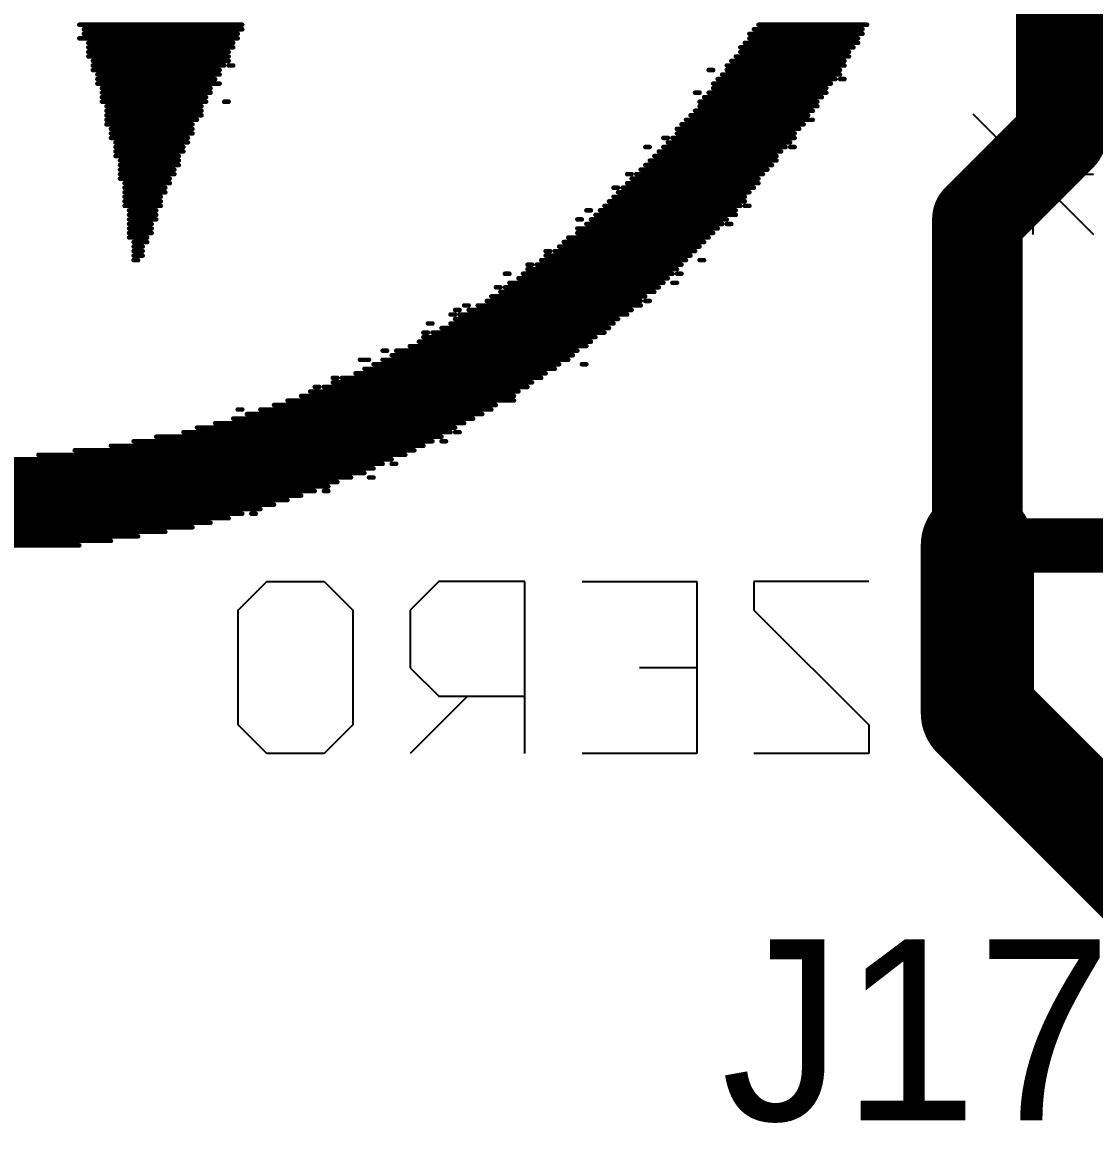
# Model space of a CAD drawing. Header units: millimetres. Extents: x 0.85 to 4.91, y 0.77 to 5.15.
# Drawn here: x 2.9221 to 3.1589, y 1.4402 to 1.6885 of the extents above; entities that cross this region are included whole.
import ezdxf

# ---------------------------------------------------------------- set-up
doc = ezdxf.new("R2010")
doc.units = ezdxf.units.MM
doc.header["$MEASUREMENT"] = 0
for name, color, linetype in [('BottomLayer', 5, 'Continuous'), ('BottomOverlay', 54, 'Continuous'), ('MultiLayer', 9, 'Continuous'), ('TopLayer', 1, 'Continuous'), ('TopOverlay', 2, 'Continuous'), ('ViaHoleLayer', 16, 'Continuous')]:
    doc.layers.add(name, color=color, linetype=linetype)

# ---------------------------------------------------------------- blocks, each defined once
blk = doc.blocks.new('20_TSSOP_12')
at = {"layer": 'TopOverlay'}
for points, const_width in [([(-0.13776, 0.115, 1), (-0.14224, 0.115, 1)], 0.01), ([(-0.14474, 0.115, 1), (-0.13974, 0.115, 1)], 0.005), ([(-0.14026, 0.115, 1), (-0.13526, 0.115, 1)], 0.005)]:
    blk.add_lwpolyline(points, format="xyb", close=True, dxfattribs=dict(at, const_width=const_width))

msp = doc.modelspace()

# ---------------------------------------------------------------- linework, layer by layer
at = {"layer": 'BottomLayer'}
for points, const_width in [([(3.12709, 1.573, 1), (3.13891, 1.573, 1)], 0.01181), ([(3.13, 1.573, 1), (3.136, 1.573, 1)], 0.006)]:
    msp.add_lwpolyline(points, format="xyb", close=True, dxfattribs=dict(at, const_width=const_width))
at = {"layer": 'BottomLayer', "const_width": 0.012}
msp.add_lwpolyline([(3.133, 1.573), (3.23, 1.573)], dxfattribs=at)
at = {"layer": 'BottomOverlay'}
for p, q in [((2.96971, 1.55866), (2.97604, 1.56499)), ((2.97604, 1.56499), (2.98871, 1.56499)), ((2.98871, 1.56499), (2.99504, 1.55866)), ((3.01403, 1.56499), (3.0077, 1.55866)), ((3.03302, 1.56499), (3.01403, 1.56499)), ((3.03302, 1.527), (3.03302, 1.56499)), ((3.04569, 1.56499), (3.07101, 1.56499)), ((3.07101, 1.56499), (3.07101, 1.527)), ((3.109, 1.56499), (3.08367, 1.56499)), ((3.08367, 1.56499), (3.08367, 1.55866)), ((2.96971, 1.53333), (2.96971, 1.55866)), ((2.99504, 1.55866), (2.99504, 1.53333)), ((3.0077, 1.55866), (3.0077, 1.54599)), ((3.08367, 1.55866), (3.109, 1.53333)), ((3.0077, 1.54599), (3.01403, 1.53966)), ((3.07101, 1.54599), (3.05835, 1.54599)), ((3.02036, 1.53966), (3.0077, 1.527)), ((3.01403, 1.53966), (3.03302, 1.53966)), ((2.97604, 1.527), (2.96971, 1.53333)), ((2.99504, 1.53333), (2.98871, 1.527)), ((3.109, 1.53333), (3.109, 1.527)), ((2.98871, 1.527), (2.97604, 1.527)), ((3.07101, 1.527), (3.04569, 1.527)), ((3.109, 1.527), (3.08367, 1.527))]:
    msp.add_line(p, q, dxfattribs=at)
at = {"layer": 'BottomOverlay', "const_width": 0.001}
for points in [[(2.93465, 1.688), (2.97065, 1.688)], [(3.08465, 1.688), (3.10865, 1.688)], [(2.93565, 1.687), (2.97065, 1.687)], [(2.93565, 1.686), (2.96965, 1.686)], [(3.08265, 1.686), (3.10765, 1.686)], [(3.08365, 1.687), (3.10765, 1.687)], [(2.93465, 1.685), (2.96965, 1.685)], [(2.93665, 1.684), (2.96865, 1.684)], [(2.93665, 1.683), (2.96865, 1.683)], [(3.08065, 1.683), (3.10565, 1.683)], [(3.08165, 1.684), (3.10665, 1.684)], [(3.08265, 1.685), (3.10665, 1.685)], [(2.93665, 1.682), (2.96765, 1.682)], [(2.93665, 1.681), (2.96765, 1.681)], [(3.07965, 1.681), (3.10465, 1.681)], [(3.08065, 1.682), (3.10465, 1.682)], [(2.93765, 1.68), (2.96765, 1.68)], [(2.93765, 1.679), (2.96665, 1.679)], [(2.93765, 1.678), (2.96565, 1.678)], [(2.96765, 1.679), (2.96865, 1.679)], [(3.07365, 1.678), (3.07465, 1.678)], [(3.07765, 1.679), (3.10365, 1.679)], [(3.07765, 1.678), (3.10265, 1.678)], [(3.07865, 1.68), (3.10365, 1.68)], [(2.93865, 1.677), (2.96565, 1.677)], [(2.93865, 1.676), (2.96465, 1.676)], [(3.07565, 1.676), (3.10165, 1.676)], [(3.07665, 1.677), (3.10265, 1.677)], [(3.10265, 1.676), (3.10365, 1.676)], [(2.93865, 1.675), (2.96565, 1.675)], [(2.93965, 1.674), (2.96365, 1.674)], [(2.93965, 1.673), (2.96365, 1.673)], [(3.07065, 1.673), (3.07165, 1.673)], [(3.07365, 1.673), (3.09965, 1.673)], [(3.07465, 1.675), (3.10065, 1.675)], [(3.07465, 1.674), (3.09965, 1.674)], [(2.93965, 1.672), (2.96265, 1.672)], [(2.93965, 1.671), (2.96265, 1.671)], [(2.96665, 1.671), (2.96765, 1.671)], [(3.07165, 1.671), (3.09765, 1.671)], [(3.07265, 1.672), (3.09865, 1.672)], [(2.94065, 1.67), (2.96165, 1.67)], [(2.94065, 1.669), (2.96165, 1.669)], [(2.94065, 1.668), (2.96165, 1.668)], [(3.06965, 1.668), (3.09565, 1.668)], [(3.07065, 1.669), (3.09665, 1.669)], [(3.07165, 1.67), (3.09765, 1.67)], [(2.94065, 1.667), (2.96065, 1.667)], [(2.94065, 1.666), (2.95965, 1.666)], [(3.06765, 1.666), (3.09465, 1.666)], [(3.06865, 1.667), (3.09665, 1.667)], [(2.94165, 1.665), (2.95965, 1.665)], [(2.94165, 1.664), (2.95965, 1.664)], [(2.94165, 1.663), (2.95865, 1.663)], [(3.06365, 1.663), (3.06465, 1.663)], [(3.06565, 1.663), (3.09265, 1.663)], [(3.06665, 1.665), (3.09365, 1.665)], [(3.06665, 1.664), (3.09265, 1.664)], [(2.94265, 1.662), (2.95865, 1.662)], [(2.94265, 1.661), (2.95765, 1.661)], [(3.05965, 1.661), (3.06065, 1.661)], [(3.06365, 1.661), (3.09065, 1.661)], [(3.06465, 1.662), (3.09165, 1.662)], [(3.09165, 1.661), (3.09265, 1.661)], [(2.94265, 1.66), (2.95765, 1.66)], [(2.94265, 1.659), (2.95665, 1.659)], [(3.06165, 1.659), (3.08865, 1.659)], [(3.06265, 1.66), (3.08965, 1.66)], [(2.94365, 1.658), (2.95665, 1.658)], [(2.94365, 1.657), (2.95665, 1.657)], [(2.94365, 1.656), (2.95565, 1.656)], [(3.05865, 1.656), (3.08665, 1.656)], [(3.05965, 1.657), (3.08765, 1.657)], [(3.06065, 1.658), (3.08865, 1.658)], [(2.94365, 1.655), (2.95565, 1.655)], [(2.94365, 1.654), (2.95465, 1.654)], [(3.05565, 1.655), (3.05665, 1.655)], [(3.05665, 1.654), (3.08465, 1.654)], [(3.05765, 1.655), (3.08565, 1.655)], [(2.94465, 1.653), (2.95465, 1.653)], [(2.94465, 1.652), (2.95365, 1.652)], [(2.94465, 1.651), (2.95365, 1.651)], [(3.05265, 1.652), (3.05365, 1.652)], [(3.05365, 1.651), (3.08265, 1.651)], [(3.05465, 1.652), (3.08365, 1.652)], [(3.05565, 1.653), (3.08465, 1.653)], [(2.94465, 1.65), (2.95265, 1.65)], [(2.94465, 1.649), (2.95265, 1.649)], [(3.05165, 1.649), (3.08165, 1.649)], [(3.05265, 1.65), (3.08165, 1.65)], [(2.94465, 1.648), (2.95265, 1.648)], [(2.94565, 1.647), (2.95165, 1.647)], [(2.94565, 1.646), (2.95165, 1.646)], [(3.04665, 1.647), (3.04765, 1.647)], [(3.04865, 1.646), (3.07965, 1.646)], [(3.04965, 1.647), (3.07965, 1.647)], [(3.05065, 1.648), (3.08065, 1.648)], [(3.08165, 1.648), (3.08265, 1.648)], [(2.94565, 1.645), (2.95165, 1.645)], [(2.94565, 1.644), (2.95065, 1.644)], [(3.04465, 1.645), (3.04565, 1.645)], [(3.04665, 1.644), (3.07665, 1.644)], [(3.04765, 1.645), (3.07765, 1.645)], [(3.07765, 1.644), (3.07865, 1.644)], [(2.94565, 1.643), (2.95065, 1.643)], [(2.94565, 1.642), (2.95065, 1.642)], [(2.94565, 1.641), (2.94965, 1.641)], [(3.04265, 1.641), (3.07365, 1.641)], [(3.04465, 1.643), (3.07565, 1.643)], [(3.04465, 1.642), (3.07465, 1.642)], [(2.94665, 1.64), (2.94965, 1.64)], [(2.94665, 1.639), (2.94865, 1.639)], [(3.04065, 1.639), (3.07165, 1.639)], [(3.04165, 1.64), (3.07265, 1.64)], [(2.94665, 1.638), (2.94865, 1.638)], [(2.94665, 1.637), (2.94865, 1.637)], [(2.94665, 1.636), (2.94765, 1.636)], [(3.03665, 1.636), (3.06865, 1.636)], [(3.03765, 1.638), (3.03865, 1.638)], [(3.03765, 1.637), (3.06965, 1.637)], [(3.03965, 1.638), (3.07065, 1.638)], [(3.07165, 1.636), (3.07265, 1.636)], [(3.03365, 1.635), (3.03465, 1.635)], [(3.03365, 1.634), (3.06665, 1.634)], [(3.03565, 1.635), (3.06765, 1.635)], [(3.02865, 1.633), (3.02965, 1.633)], [(3.02965, 1.631), (3.06365, 1.631)], [(3.03165, 1.632), (3.06465, 1.632)], [(3.03265, 1.633), (3.06565, 1.633)], [(3.06565, 1.631), (3.06665, 1.631)], [(3.06665, 1.633), (3.06765, 1.633)], [(3.02665, 1.63), (3.02765, 1.63)], [(3.02765, 1.629), (3.06165, 1.629)], [(3.02865, 1.63), (3.06265, 1.63)], [(3.01965, 1.626), (3.02065, 1.626)], [(3.02265, 1.626), (3.05865, 1.626)], [(3.02465, 1.627), (3.05865, 1.627)], [(3.02565, 1.628), (3.05965, 1.628)], [(3.05965, 1.627), (3.06065, 1.627)], [(3.01665, 1.624), (3.01765, 1.624)], [(3.01765, 1.625), (3.01865, 1.625)], [(3.01865, 1.624), (3.05565, 1.624)], [(3.02065, 1.625), (3.05665, 1.625)], [(3.01165, 1.622), (3.01265, 1.622)], [(3.01465, 1.621), (3.05165, 1.621)], [(3.01665, 1.622), (3.05265, 1.622)], [(3.01765, 1.623), (3.05365, 1.623)], [(3.01065, 1.62), (3.01165, 1.62)], [(3.01065, 1.619), (3.04865, 1.619)], [(3.01265, 1.62), (3.05065, 1.62)], [(3.00165, 1.616), (3.00265, 1.616)], [(3.00465, 1.616), (3.04465, 1.616)], [(3.00765, 1.617), (3.04665, 1.617)], [(3.00965, 1.618), (3.04765, 1.618)], [(2.99665, 1.614), (2.99865, 1.614)], [(3.00165, 1.614), (3.04265, 1.614)], [(3.00365, 1.615), (3.04365, 1.615)], [(2.99565, 1.611), (3.03765, 1.611)], [(2.99765, 1.612), (3.03965, 1.612)], [(2.99965, 1.613), (3.04065, 1.613)], [(3.04565, 1.613), (3.04665, 1.613)], [(2.99065, 1.61), (2.99165, 1.61)], [(2.99065, 1.609), (3.03465, 1.609)], [(2.99265, 1.61), (3.03665, 1.61)], [(2.98365, 1.606), (3.03065, 1.606)], [(2.98565, 1.607), (3.03165, 1.607)], [(2.98665, 1.608), (2.98765, 1.608)], [(2.98865, 1.608), (3.03365, 1.608)], [(2.97765, 1.604), (3.02665, 1.604)], [(2.98065, 1.605), (3.03065, 1.605)], [(2.96865, 1.601), (3.02165, 1.601)], [(2.96965, 1.603), (2.97065, 1.603)], [(2.97165, 1.602), (3.02365, 1.602)], [(2.97465, 1.603), (3.02565, 1.603)], [(2.96065, 1.599), (3.01765, 1.599)], [(2.96465, 1.6), (3.01965, 1.6)], [(2.94665, 1.596), (3.01265, 1.596)], [(2.95165, 1.597), (3.01465, 1.597)], [(2.95765, 1.598), (3.01665, 1.598)], [(3.01465, 1.596), (3.01565, 1.596)], [(3.01765, 1.598), (3.01865, 1.598)], [(2.93365, 1.594), (3.00865, 1.594)], [(2.94165, 1.595), (3.01065, 1.595)], [(2.81465, 1.592), (3.00365, 1.592)], [(2.81565, 1.591), (3.00165, 1.591)], [(2.92565, 1.593), (3.00665, 1.593)], [(3.00365, 1.591), (3.00465, 1.591)], [(2.81865, 1.59), (2.99965, 1.59)], [(2.82165, 1.589), (2.99765, 1.589)], [(2.82365, 1.588), (2.99465, 1.588)], [(2.82565, 1.587), (2.99165, 1.587)], [(2.99865, 1.588), (2.99965, 1.588)], [(2.82865, 1.586), (2.98965, 1.586)], [(2.83065, 1.585), (2.98665, 1.585)], [(2.83465, 1.584), (2.98365, 1.584)], [(2.98865, 1.585), (2.98965, 1.585)], [(2.83765, 1.583), (2.98065, 1.583)], [(2.84065, 1.582), (2.97765, 1.582)], [(2.84365, 1.581), (2.97465, 1.581)], [(2.84765, 1.58), (2.97065, 1.58)], [(2.85065, 1.579), (2.96765, 1.579)], [(2.97265, 1.58), (2.97365, 1.58)], [(2.85465, 1.578), (2.96365, 1.578)], [(2.85965, 1.577), (2.95965, 1.577)], [(2.86465, 1.576), (2.95365, 1.576)], [(2.87065, 1.575), (2.94765, 1.575)], [(2.87665, 1.574), (2.94165, 1.574)], [(2.88265, 1.573), (2.93465, 1.573)]]:
    msp.add_lwpolyline(points, dxfattribs=at)
at = {"layer": 'BottomOverlay', "const_width": 0.0005}
for points in [[(2.9344, 1.688, 1), (2.9349, 1.688, 1)], [(2.9704, 1.688, 1), (2.9709, 1.688, 1)], [(3.0844, 1.688, 1), (3.0849, 1.688, 1)], [(3.1084, 1.688, 1), (3.1089, 1.688, 1)], [(2.9354, 1.687, 1), (2.9359, 1.687, 1)], [(2.9354, 1.686, 1), (2.9359, 1.686, 1)], [(2.9694, 1.686, 1), (2.9699, 1.686, 1)], [(2.9704, 1.687, 1), (2.9709, 1.687, 1)], [(3.0824, 1.686, 1), (3.0829, 1.686, 1)], [(3.0834, 1.687, 1), (3.0839, 1.687, 1)], [(3.1074, 1.687, 1), (3.1079, 1.687, 1)], [(3.1074, 1.686, 1), (3.1079, 1.686, 1)], [(2.9344, 1.685, 1), (2.9349, 1.685, 1)], [(2.9364, 1.684, 1), (2.9369, 1.684, 1)], [(2.9364, 1.683, 1), (2.9369, 1.683, 1)], [(2.9684, 1.684, 1), (2.9689, 1.684, 1)], [(2.9684, 1.683, 1), (2.9689, 1.683, 1)], [(2.9694, 1.685, 1), (2.9699, 1.685, 1)], [(3.0804, 1.683, 1), (3.0809, 1.683, 1)], [(3.0814, 1.684, 1), (3.0819, 1.684, 1)], [(3.0824, 1.685, 1), (3.0829, 1.685, 1)], [(3.1054, 1.683, 1), (3.1059, 1.683, 1)], [(3.1064, 1.685, 1), (3.1069, 1.685, 1)], [(3.1064, 1.684, 1), (3.1069, 1.684, 1)], [(2.9364, 1.682, 1), (2.9369, 1.682, 1)], [(2.9364, 1.681, 1), (2.9369, 1.681, 1)], [(2.9674, 1.682, 1), (2.9679, 1.682, 1)], [(2.9674, 1.681, 1), (2.9679, 1.681, 1)], [(3.0794, 1.681, 1), (3.0799, 1.681, 1)], [(3.0804, 1.682, 1), (3.0809, 1.682, 1)], [(3.1044, 1.682, 1), (3.1049, 1.682, 1)], [(3.1044, 1.681, 1), (3.1049, 1.681, 1)], [(2.9374, 1.68, 1), (2.9379, 1.68, 1)], [(2.9374, 1.679, 1), (2.9379, 1.679, 1)], [(2.9374, 1.678, 1), (2.9379, 1.678, 1)], [(2.9654, 1.678, 1), (2.9659, 1.678, 1)], [(2.9664, 1.679, 1), (2.9669, 1.679, 1)], [(2.9674, 1.68, 1), (2.9679, 1.68, 1)], [(2.9674, 1.679, 1), (2.9679, 1.679, 1)], [(2.9684, 1.679, 1), (2.9689, 1.679, 1)], [(3.0734, 1.678, 1), (3.0739, 1.678, 1)], [(3.0744, 1.678, 1), (3.0749, 1.678, 1)], [(3.0774, 1.679, 1), (3.0779, 1.679, 1)], [(3.0774, 1.678, 1), (3.0779, 1.678, 1)], [(3.0784, 1.68, 1), (3.0789, 1.68, 1)], [(3.1024, 1.678, 1), (3.1029, 1.678, 1)], [(3.1034, 1.68, 1), (3.1039, 1.68, 1)], [(3.1034, 1.679, 1), (3.1039, 1.679, 1)], [(2.9384, 1.677, 1), (2.9389, 1.677, 1)], [(2.9384, 1.676, 1), (2.9389, 1.676, 1)], [(2.9644, 1.676, 1), (2.9649, 1.676, 1)], [(2.9654, 1.677, 1), (2.9659, 1.677, 1)], [(3.0754, 1.676, 1), (3.0759, 1.676, 1)], [(3.0764, 1.677, 1), (3.0769, 1.677, 1)], [(3.1014, 1.676, 1), (3.1019, 1.676, 1)], [(3.1024, 1.677, 1), (3.1029, 1.677, 1)], [(3.1024, 1.676, 1), (3.1029, 1.676, 1)], [(3.1034, 1.676, 1), (3.1039, 1.676, 1)], [(2.9384, 1.675, 1), (2.9389, 1.675, 1)], [(2.9394, 1.674, 1), (2.9399, 1.674, 1)], [(2.9394, 1.673, 1), (2.9399, 1.673, 1)], [(2.9634, 1.674, 1), (2.9639, 1.674, 1)], [(2.9634, 1.673, 1), (2.9639, 1.673, 1)], [(2.9654, 1.675, 1), (2.9659, 1.675, 1)], [(3.0704, 1.673, 1), (3.0709, 1.673, 1)], [(3.0714, 1.673, 1), (3.0719, 1.673, 1)], [(3.0734, 1.673, 1), (3.0739, 1.673, 1)], [(3.0744, 1.675, 1), (3.0749, 1.675, 1)], [(3.0744, 1.674, 1), (3.0749, 1.674, 1)], [(3.0994, 1.674, 1), (3.0999, 1.674, 1)], [(3.0994, 1.673, 1), (3.0999, 1.673, 1)], [(3.1004, 1.675, 1), (3.1009, 1.675, 1)], [(2.9394, 1.672, 1), (2.9399, 1.672, 1)], [(2.9394, 1.671, 1), (2.9399, 1.671, 1)], [(2.9624, 1.672, 1), (2.9629, 1.672, 1)], [(2.9624, 1.671, 1), (2.9629, 1.671, 1)], [(2.9664, 1.671, 1), (2.9669, 1.671, 1)], [(2.9674, 1.671, 1), (2.9679, 1.671, 1)], [(3.0714, 1.671, 1), (3.0719, 1.671, 1)], [(3.0724, 1.672, 1), (3.0729, 1.672, 1)], [(3.0974, 1.671, 1), (3.0979, 1.671, 1)], [(3.0984, 1.672, 1), (3.0989, 1.672, 1)], [(2.9404, 1.67, 1), (2.9409, 1.67, 1)], [(2.9404, 1.669, 1), (2.9409, 1.669, 1)], [(2.9404, 1.668, 1), (2.9409, 1.668, 1)], [(2.9614, 1.67, 1), (2.9619, 1.67, 1)], [(2.9614, 1.669, 1), (2.9619, 1.669, 1)], [(2.9614, 1.668, 1), (2.9619, 1.668, 1)], [(3.0694, 1.668, 1), (3.0699, 1.668, 1)], [(3.0704, 1.669, 1), (3.0709, 1.669, 1)], [(3.0714, 1.67, 1), (3.0719, 1.67, 1)], [(3.0954, 1.668, 1), (3.0959, 1.668, 1)], [(3.0964, 1.669, 1), (3.0969, 1.669, 1)], [(3.0974, 1.67, 1), (3.0979, 1.67, 1)], [(2.9404, 1.667, 1), (2.9409, 1.667, 1)], [(2.9404, 1.666, 1), (2.9409, 1.666, 1)], [(2.9594, 1.666, 1), (2.9599, 1.666, 1)], [(2.9604, 1.667, 1), (2.9609, 1.667, 1)], [(3.0674, 1.666, 1), (3.0679, 1.666, 1)], [(3.0684, 1.667, 1), (3.0689, 1.667, 1)], [(3.0944, 1.666, 1), (3.0949, 1.666, 1)], [(3.0964, 1.667, 1), (3.0969, 1.667, 1)], [(2.9414, 1.665, 1), (2.9419, 1.665, 1)], [(2.9414, 1.664, 1), (2.9419, 1.664, 1)], [(2.9414, 1.663, 1), (2.9419, 1.663, 1)], [(2.9584, 1.663, 1), (2.9589, 1.663, 1)], [(2.9594, 1.665, 1), (2.9599, 1.665, 1)], [(2.9594, 1.664, 1), (2.9599, 1.664, 1)], [(3.0634, 1.663, 1), (3.0639, 1.663, 1)], [(3.0644, 1.663, 1), (3.0649, 1.663, 1)], [(3.0654, 1.663, 1), (3.0659, 1.663, 1)], [(3.0664, 1.665, 1), (3.0669, 1.665, 1)], [(3.0664, 1.664, 1), (3.0669, 1.664, 1)], [(3.0924, 1.664, 1), (3.0929, 1.664, 1)], [(3.0924, 1.663, 1), (3.0929, 1.663, 1)], [(3.0934, 1.665, 1), (3.0939, 1.665, 1)], [(2.9424, 1.662, 1), (2.9429, 1.662, 1)], [(2.9424, 1.661, 1), (2.9429, 1.661, 1)], [(2.9574, 1.661, 1), (2.9579, 1.661, 1)], [(2.9584, 1.662, 1), (2.9589, 1.662, 1)], [(3.0594, 1.661, 1), (3.0599, 1.661, 1)], [(3.0604, 1.661, 1), (3.0609, 1.661, 1)], [(3.0634, 1.661, 1), (3.0639, 1.661, 1)], [(3.0644, 1.662, 1), (3.0649, 1.662, 1)], [(3.0904, 1.661, 1), (3.0909, 1.661, 1)], [(3.0914, 1.662, 1), (3.0919, 1.662, 1)], [(3.0914, 1.661, 1), (3.0919, 1.661, 1)], [(3.0924, 1.661, 1), (3.0929, 1.661, 1)], [(2.9424, 1.66, 1), (2.9429, 1.66, 1)], [(2.9424, 1.659, 1), (2.9429, 1.659, 1)], [(2.9564, 1.659, 1), (2.9569, 1.659, 1)], [(2.9574, 1.66, 1), (2.9579, 1.66, 1)], [(3.0614, 1.659, 1), (3.0619, 1.659, 1)], [(3.0624, 1.66, 1), (3.0629, 1.66, 1)], [(3.0884, 1.659, 1), (3.0889, 1.659, 1)], [(3.0894, 1.66, 1), (3.0899, 1.66, 1)], [(2.9434, 1.658, 1), (2.9439, 1.658, 1)], [(2.9434, 1.657, 1), (2.9439, 1.657, 1)], [(2.9434, 1.656, 1), (2.9439, 1.656, 1)], [(2.9554, 1.656, 1), (2.9559, 1.656, 1)], [(2.9564, 1.658, 1), (2.9569, 1.658, 1)], [(2.9564, 1.657, 1), (2.9569, 1.657, 1)], [(3.0584, 1.656, 1), (3.0589, 1.656, 1)], [(3.0594, 1.657, 1), (3.0599, 1.657, 1)], [(3.0604, 1.658, 1), (3.0609, 1.658, 1)], [(3.0864, 1.656, 1), (3.0869, 1.656, 1)], [(3.0874, 1.657, 1), (3.0879, 1.657, 1)], [(3.0884, 1.658, 1), (3.0889, 1.658, 1)], [(2.9434, 1.655, 1), (2.9439, 1.655, 1)], [(2.9434, 1.654, 1), (2.9439, 1.654, 1)], [(2.9544, 1.654, 1), (2.9549, 1.654, 1)], [(2.9554, 1.655, 1), (2.9559, 1.655, 1)], [(3.0554, 1.655, 1), (3.0559, 1.655, 1)], [(3.0564, 1.655, 1), (3.0569, 1.655, 1)], [(3.0564, 1.654, 1), (3.0569, 1.654, 1)], [(3.0574, 1.655, 1), (3.0579, 1.655, 1)], [(3.0844, 1.654, 1), (3.0849, 1.654, 1)], [(3.0854, 1.655, 1), (3.0859, 1.655, 1)], [(2.9444, 1.653, 1), (2.9449, 1.653, 1)], [(2.9444, 1.652, 1), (2.9449, 1.652, 1)], [(2.9444, 1.651, 1), (2.9449, 1.651, 1)], [(2.9534, 1.652, 1), (2.9539, 1.652, 1)], [(2.9534, 1.651, 1), (2.9539, 1.651, 1)], [(2.9544, 1.653, 1), (2.9549, 1.653, 1)], [(3.0524, 1.652, 1), (3.0529, 1.652, 1)], [(3.0534, 1.652, 1), (3.0539, 1.652, 1)], [(3.0534, 1.651, 1), (3.0539, 1.651, 1)], [(3.0544, 1.652, 1), (3.0549, 1.652, 1)], [(3.0554, 1.653, 1), (3.0559, 1.653, 1)], [(3.0824, 1.651, 1), (3.0829, 1.651, 1)], [(3.0834, 1.652, 1), (3.0839, 1.652, 1)], [(3.0844, 1.653, 1), (3.0849, 1.653, 1)], [(2.9444, 1.65, 1), (2.9449, 1.65, 1)], [(2.9444, 1.649, 1), (2.9449, 1.649, 1)], [(2.9524, 1.65, 1), (2.9529, 1.65, 1)], [(2.9524, 1.649, 1), (2.9529, 1.649, 1)], [(3.0514, 1.649, 1), (3.0519, 1.649, 1)], [(3.0524, 1.65, 1), (3.0529, 1.65, 1)], [(3.0814, 1.65, 1), (3.0819, 1.65, 1)], [(3.0814, 1.649, 1), (3.0819, 1.649, 1)], [(2.9444, 1.648, 1), (2.9449, 1.648, 1)], [(2.9454, 1.647, 1), (2.9459, 1.647, 1)], [(2.9454, 1.646, 1), (2.9459, 1.646, 1)], [(2.9514, 1.647, 1), (2.9519, 1.647, 1)], [(2.9514, 1.646, 1), (2.9519, 1.646, 1)], [(2.9524, 1.648, 1), (2.9529, 1.648, 1)], [(3.0464, 1.647, 1), (3.0469, 1.647, 1)], [(3.0474, 1.647, 1), (3.0479, 1.647, 1)], [(3.0484, 1.646, 1), (3.0489, 1.646, 1)], [(3.0494, 1.647, 1), (3.0499, 1.647, 1)], [(3.0504, 1.648, 1), (3.0509, 1.648, 1)], [(3.0794, 1.647, 1), (3.0799, 1.647, 1)], [(3.0794, 1.646, 1), (3.0799, 1.646, 1)], [(3.0804, 1.648, 1), (3.0809, 1.648, 1)], [(3.0814, 1.648, 1), (3.0819, 1.648, 1)], [(3.0824, 1.648, 1), (3.0829, 1.648, 1)], [(2.9454, 1.645, 1), (2.9459, 1.645, 1)], [(2.9454, 1.644, 1), (2.9459, 1.644, 1)], [(2.9504, 1.644, 1), (2.9509, 1.644, 1)], [(2.9514, 1.645, 1), (2.9519, 1.645, 1)], [(3.0444, 1.645, 1), (3.0449, 1.645, 1)], [(3.0454, 1.645, 1), (3.0459, 1.645, 1)], [(3.0464, 1.644, 1), (3.0469, 1.644, 1)], [(3.0474, 1.645, 1), (3.0479, 1.645, 1)], [(3.0764, 1.644, 1), (3.0769, 1.644, 1)], [(3.0774, 1.645, 1), (3.0779, 1.645, 1)], [(3.0774, 1.644, 1), (3.0779, 1.644, 1)], [(3.0784, 1.644, 1), (3.0789, 1.644, 1)], [(2.9454, 1.643, 1), (2.9459, 1.643, 1)], [(2.9454, 1.642, 1), (2.9459, 1.642, 1)], [(2.9454, 1.641, 1), (2.9459, 1.641, 1)], [(2.9494, 1.641, 1), (2.9499, 1.641, 1)], [(2.9504, 1.643, 1), (2.9509, 1.643, 1)], [(2.9504, 1.642, 1), (2.9509, 1.642, 1)], [(3.0424, 1.641, 1), (3.0429, 1.641, 1)], [(3.0444, 1.643, 1), (3.0449, 1.643, 1)], [(3.0444, 1.642, 1), (3.0449, 1.642, 1)], [(3.0734, 1.641, 1), (3.0739, 1.641, 1)], [(3.0744, 1.642, 1), (3.0749, 1.642, 1)], [(3.0754, 1.643, 1), (3.0759, 1.643, 1)], [(2.9464, 1.64, 1), (2.9469, 1.64, 1)], [(2.9464, 1.639, 1), (2.9469, 1.639, 1)], [(2.9484, 1.639, 1), (2.9489, 1.639, 1)], [(2.9494, 1.64, 1), (2.9499, 1.64, 1)], [(3.0404, 1.639, 1), (3.0409, 1.639, 1)], [(3.0414, 1.64, 1), (3.0419, 1.64, 1)], [(3.0714, 1.639, 1), (3.0719, 1.639, 1)], [(3.0724, 1.64, 1), (3.0729, 1.64, 1)], [(2.9464, 1.638, 1), (2.9469, 1.638, 1)], [(2.9464, 1.637, 1), (2.9469, 1.637, 1)], [(2.9464, 1.636, 1), (2.9469, 1.636, 1)], [(2.9474, 1.636, 1), (2.9479, 1.636, 1)], [(2.9484, 1.638, 1), (2.9489, 1.638, 1)], [(2.9484, 1.637, 1), (2.9489, 1.637, 1)], [(3.0364, 1.636, 1), (3.0369, 1.636, 1)], [(3.0374, 1.638, 1), (3.0379, 1.638, 1)], [(3.0374, 1.637, 1), (3.0379, 1.637, 1)], [(3.0384, 1.638, 1), (3.0389, 1.638, 1)], [(3.0394, 1.638, 1), (3.0399, 1.638, 1)], [(3.0684, 1.636, 1), (3.0689, 1.636, 1)], [(3.0694, 1.637, 1), (3.0699, 1.637, 1)], [(3.0704, 1.638, 1), (3.0709, 1.638, 1)], [(3.0714, 1.636, 1), (3.0719, 1.636, 1)], [(3.0724, 1.636, 1), (3.0729, 1.636, 1)], [(3.0334, 1.635, 1), (3.0339, 1.635, 1)], [(3.0334, 1.634, 1), (3.0339, 1.634, 1)], [(3.0344, 1.635, 1), (3.0349, 1.635, 1)], [(3.0354, 1.635, 1), (3.0359, 1.635, 1)], [(3.0664, 1.634, 1), (3.0669, 1.634, 1)], [(3.0674, 1.635, 1), (3.0679, 1.635, 1)], [(3.0284, 1.633, 1), (3.0289, 1.633, 1)], [(3.0294, 1.633, 1), (3.0299, 1.633, 1)], [(3.0294, 1.631, 1), (3.0299, 1.631, 1)], [(3.0314, 1.632, 1), (3.0319, 1.632, 1)], [(3.0324, 1.633, 1), (3.0329, 1.633, 1)], [(3.0634, 1.631, 1), (3.0639, 1.631, 1)], [(3.0644, 1.632, 1), (3.0649, 1.632, 1)], [(3.0654, 1.633, 1), (3.0659, 1.633, 1)], [(3.0654, 1.631, 1), (3.0659, 1.631, 1)], [(3.0664, 1.633, 1), (3.0669, 1.633, 1)], [(3.0664, 1.631, 1), (3.0669, 1.631, 1)], [(3.0674, 1.633, 1), (3.0679, 1.633, 1)], [(3.0264, 1.63, 1), (3.0269, 1.63, 1)], [(3.0274, 1.63, 1), (3.0279, 1.63, 1)], [(3.0274, 1.629, 1), (3.0279, 1.629, 1)], [(3.0284, 1.63, 1), (3.0289, 1.63, 1)], [(3.0614, 1.629, 1), (3.0619, 1.629, 1)], [(3.0624, 1.63, 1), (3.0629, 1.63, 1)], [(3.0194, 1.626, 1), (3.0199, 1.626, 1)], [(3.0204, 1.626, 1), (3.0209, 1.626, 1)], [(3.0224, 1.626, 1), (3.0229, 1.626, 1)], [(3.0244, 1.627, 1), (3.0249, 1.627, 1)], [(3.0254, 1.628, 1), (3.0259, 1.628, 1)], [(3.0584, 1.627, 1), (3.0589, 1.627, 1)], [(3.0584, 1.626, 1), (3.0589, 1.626, 1)], [(3.0594, 1.628, 1), (3.0599, 1.628, 1)], [(3.0594, 1.627, 1), (3.0599, 1.627, 1)], [(3.0604, 1.627, 1), (3.0609, 1.627, 1)], [(3.0164, 1.624, 1), (3.0169, 1.624, 1)], [(3.0174, 1.625, 1), (3.0179, 1.625, 1)], [(3.0174, 1.624, 1), (3.0179, 1.624, 1)], [(3.0184, 1.625, 1), (3.0189, 1.625, 1)], [(3.0184, 1.624, 1), (3.0189, 1.624, 1)], [(3.0204, 1.625, 1), (3.0209, 1.625, 1)], [(3.0554, 1.624, 1), (3.0559, 1.624, 1)], [(3.0564, 1.625, 1), (3.0569, 1.625, 1)], [(3.0114, 1.622, 1), (3.0119, 1.622, 1)], [(3.0124, 1.622, 1), (3.0129, 1.622, 1)], [(3.0144, 1.621, 1), (3.0149, 1.621, 1)], [(3.0164, 1.622, 1), (3.0169, 1.622, 1)], [(3.0174, 1.623, 1), (3.0179, 1.623, 1)], [(3.0514, 1.621, 1), (3.0519, 1.621, 1)], [(3.0524, 1.622, 1), (3.0529, 1.622, 1)], [(3.0534, 1.623, 1), (3.0539, 1.623, 1)], [(3.0104, 1.62, 1), (3.0109, 1.62, 1)], [(3.0104, 1.619, 1), (3.0109, 1.619, 1)], [(3.0114, 1.62, 1), (3.0119, 1.62, 1)], [(3.0124, 1.62, 1), (3.0129, 1.62, 1)], [(3.0484, 1.619, 1), (3.0489, 1.619, 1)], [(3.0504, 1.62, 1), (3.0509, 1.62, 1)], [(3.0014, 1.616, 1), (3.0019, 1.616, 1)], [(3.0024, 1.616, 1), (3.0029, 1.616, 1)], [(3.0044, 1.616, 1), (3.0049, 1.616, 1)], [(3.0074, 1.617, 1), (3.0079, 1.617, 1)], [(3.0094, 1.618, 1), (3.0099, 1.618, 1)], [(3.0444, 1.616, 1), (3.0449, 1.616, 1)], [(3.0464, 1.617, 1), (3.0469, 1.617, 1)], [(3.0474, 1.618, 1), (3.0479, 1.618, 1)], [(2.9964, 1.614, 1), (2.9969, 1.614, 1)], [(2.9984, 1.614, 1), (2.9989, 1.614, 1)], [(3.0014, 1.614, 1), (3.0019, 1.614, 1)], [(3.0034, 1.615, 1), (3.0039, 1.615, 1)], [(3.0424, 1.614, 1), (3.0429, 1.614, 1)], [(3.0434, 1.615, 1), (3.0439, 1.615, 1)], [(2.9954, 1.611, 1), (2.9959, 1.611, 1)], [(2.9974, 1.612, 1), (2.9979, 1.612, 1)], [(2.9994, 1.613, 1), (2.9999, 1.613, 1)], [(3.0374, 1.611, 1), (3.0379, 1.611, 1)], [(3.0394, 1.612, 1), (3.0399, 1.612, 1)], [(3.0404, 1.613, 1), (3.0409, 1.613, 1)], [(3.0454, 1.613, 1), (3.0459, 1.613, 1)], [(3.0464, 1.613, 1), (3.0469, 1.613, 1)], [(2.9904, 1.61, 1), (2.9909, 1.61, 1)], [(2.9904, 1.609, 1), (2.9909, 1.609, 1)], [(2.9914, 1.61, 1), (2.9919, 1.61, 1)], [(2.9924, 1.61, 1), (2.9929, 1.61, 1)], [(3.0344, 1.609, 1), (3.0349, 1.609, 1)], [(3.0364, 1.61, 1), (3.0369, 1.61, 1)], [(2.9834, 1.606, 1), (2.9839, 1.606, 1)], [(2.9854, 1.607, 1), (2.9859, 1.607, 1)], [(2.9864, 1.608, 1), (2.9869, 1.608, 1)], [(2.9874, 1.608, 1), (2.9879, 1.608, 1)], [(2.9884, 1.608, 1), (2.9889, 1.608, 1)], [(3.0304, 1.606, 1), (3.0309, 1.606, 1)], [(3.0314, 1.607, 1), (3.0319, 1.607, 1)], [(3.0334, 1.608, 1), (3.0339, 1.608, 1)], [(2.9774, 1.604, 1), (2.9779, 1.604, 1)], [(2.9804, 1.605, 1), (2.9809, 1.605, 1)], [(3.0264, 1.604, 1), (3.0269, 1.604, 1)], [(3.0304, 1.605, 1), (3.0309, 1.605, 1)], [(2.9684, 1.601, 1), (2.9689, 1.601, 1)], [(2.9694, 1.603, 1), (2.9699, 1.603, 1)], [(2.9704, 1.603, 1), (2.9709, 1.603, 1)], [(2.9714, 1.602, 1), (2.9719, 1.602, 1)], [(2.9744, 1.603, 1), (2.9749, 1.603, 1)], [(3.0214, 1.601, 1), (3.0219, 1.601, 1)], [(3.0234, 1.602, 1), (3.0239, 1.602, 1)], [(3.0254, 1.603, 1), (3.0259, 1.603, 1)], [(2.9604, 1.599, 1), (2.9609, 1.599, 1)], [(2.9644, 1.6, 1), (2.9649, 1.6, 1)], [(3.0174, 1.599, 1), (3.0179, 1.599, 1)], [(3.0194, 1.6, 1), (3.0199, 1.6, 1)], [(2.9464, 1.596, 1), (2.9469, 1.596, 1)], [(2.9514, 1.597, 1), (2.9519, 1.597, 1)], [(2.9574, 1.598, 1), (2.9579, 1.598, 1)], [(3.0124, 1.596, 1), (3.0129, 1.596, 1)], [(3.0144, 1.597, 1), (3.0149, 1.597, 1)], [(3.0144, 1.596, 1), (3.0149, 1.596, 1)], [(3.0154, 1.596, 1), (3.0159, 1.596, 1)], [(3.0164, 1.598, 1), (3.0169, 1.598, 1)], [(3.0174, 1.598, 1), (3.0179, 1.598, 1)], [(3.0184, 1.598, 1), (3.0189, 1.598, 1)], [(2.9334, 1.594, 1), (2.9339, 1.594, 1)], [(2.9414, 1.595, 1), (2.9419, 1.595, 1)], [(3.0084, 1.594, 1), (3.0089, 1.594, 1)], [(3.0104, 1.595, 1), (3.0109, 1.595, 1)], [(2.9254, 1.593, 1), (2.9259, 1.593, 1)], [(3.0014, 1.591, 1), (3.0019, 1.591, 1)], [(3.0034, 1.592, 1), (3.0039, 1.592, 1)], [(3.0034, 1.591, 1), (3.0039, 1.591, 1)], [(3.0044, 1.591, 1), (3.0049, 1.591, 1)], [(3.0064, 1.593, 1), (3.0069, 1.593, 1)], [(2.9974, 1.589, 1), (2.9979, 1.589, 1)], [(2.9994, 1.59, 1), (2.9999, 1.59, 1)], [(2.9914, 1.587, 1), (2.9919, 1.587, 1)], [(2.9944, 1.588, 1), (2.9949, 1.588, 1)], [(2.9984, 1.588, 1), (2.9989, 1.588, 1)], [(2.9994, 1.588, 1), (2.9999, 1.588, 1)], [(2.9834, 1.584, 1), (2.9839, 1.584, 1)], [(2.9864, 1.585, 1), (2.9869, 1.585, 1)], [(2.9884, 1.585, 1), (2.9889, 1.585, 1)], [(2.9894, 1.586, 1), (2.9899, 1.586, 1)], [(2.9894, 1.585, 1), (2.9899, 1.585, 1)], [(2.9774, 1.582, 1), (2.9779, 1.582, 1)], [(2.9804, 1.583, 1), (2.9809, 1.583, 1)], [(2.9674, 1.579, 1), (2.9679, 1.579, 1)], [(2.9704, 1.58, 1), (2.9709, 1.58, 1)], [(2.9724, 1.58, 1), (2.9729, 1.58, 1)], [(2.9734, 1.58, 1), (2.9739, 1.58, 1)], [(2.9744, 1.581, 1), (2.9749, 1.581, 1)], [(2.9594, 1.577, 1), (2.9599, 1.577, 1)], [(2.9634, 1.578, 1), (2.9639, 1.578, 1)], [(2.9414, 1.574, 1), (2.9419, 1.574, 1)], [(2.9474, 1.575, 1), (2.9479, 1.575, 1)], [(2.9534, 1.576, 1), (2.9539, 1.576, 1)], [(2.9344, 1.573, 1), (2.9349, 1.573, 1)]]:
    msp.add_lwpolyline(points, format="xyb", close=True, dxfattribs=at)
at = {"layer": 'MultiLayer', "const_width": 0.01181}
msp.add_lwpolyline([(3.12709, 1.573, 1), (3.13891, 1.573, 1)], format="xyb", close=True, dxfattribs=at)
at = {"layer": 'TopLayer'}
for points, const_width in [([(3.15157, 1.66357), (3.15157, 1.71975)], 0.02), ([(3.133, 1.645), (3.15157, 1.66357)], 0.02), ([(3.133, 1.573), (3.133, 1.645)], 0.02), ([(3.133, 1.536), (3.133, 1.573)], 0.025), ([(3.133, 1.536), (3.27387, 1.39513)], 0.025)]:
    msp.add_lwpolyline(points, dxfattribs=dict(at, const_width=const_width))
for points, const_width in [([(3.14657, 1.66357, 1), (3.15657, 1.66357, 1)], 0.01), ([(3.14657, 1.66357, 1), (3.15657, 1.66357, 1)], 0.01), ([(3.128, 1.645, 1), (3.138, 1.645, 1)], 0.01), ([(3.128, 1.645, 1), (3.138, 1.645, 1)], 0.01), ([(3.12675, 1.573, 1), (3.13925, 1.573, 1)], 0.0125), ([(3.12709, 1.573, 1), (3.13891, 1.573, 1)], 0.01181), ([(3.128, 1.573, 1), (3.138, 1.573, 1)], 0.01), ([(3.12675, 1.536, 1), (3.13925, 1.536, 1)], 0.0125), ([(3.12675, 1.536, 1), (3.13925, 1.536, 1)], 0.0125)]:
    msp.add_lwpolyline(points, format="xyb", close=True, dxfattribs=dict(at, const_width=const_width))
at = {"layer": 'TopOverlay'}
for p, q in [((3.132, 1.66832), (3.15866, 1.64166)), ((3.132, 1.64166), (3.15866, 1.66832)), ((3.14533, 1.64166), (3.14533, 1.66832)), ((3.132, 1.65499), (3.15866, 1.65499))]:
    msp.add_line(p, q, dxfattribs=at)
at = {"layer": 'ViaHoleLayer', "const_width": 0.00591}
msp.add_lwpolyline([(3.13005, 1.573, 1), (3.13595, 1.573, 1)], format="xyb", close=True, dxfattribs=at)

# ---------------------------------------------------------------- block references
at = {"rotation": 90}
msp.add_blockref('20_TSSOP_12', (3.267, 1.829), dxfattribs=at)

# ---------------------------------------------------------------- texts
at = {"layer": 'TopOverlay'}
msp.add_text('J17', height=0.04, dxfattribs=at).set_placement((3.07644, 1.446))

doc.saveas('drawing.dxf')
